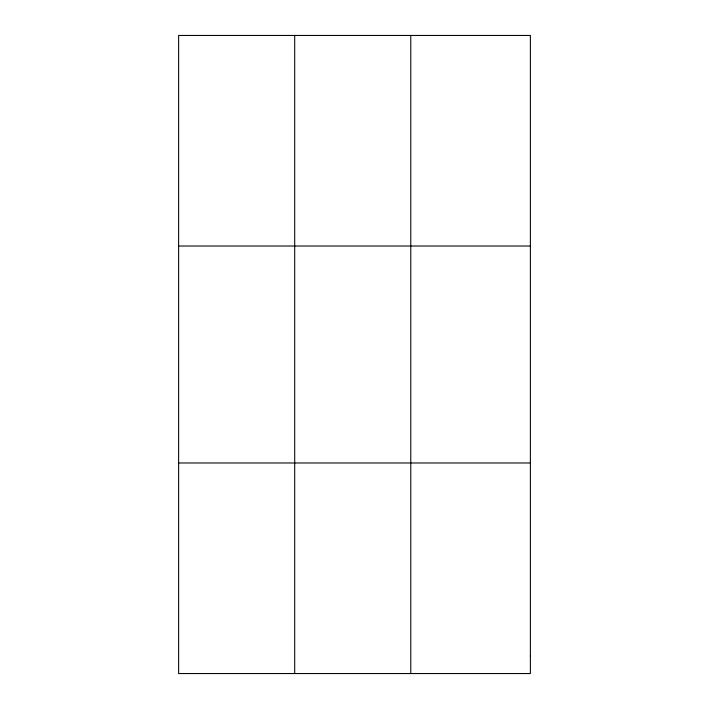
<?xml version="1.0" encoding="UTF-8"?>
<svg xmlns="http://www.w3.org/2000/svg" width="709" height="709" viewBox="0 0 709 709"><rect width="100%" height="100%" fill="white"/><g stroke="black" fill="none" stroke-linecap="round" stroke-linejoin="round"><path stroke-width="1.06" d="M294.705 35.45L294.705 673.55M410.777 35.45L410.777 673.55M178.624 246.023L530.376 246.023M178.624 462.977L530.376 462.977M530.376 656.002L530.376 673.55L178.624 673.55L178.624 35.45L530.376 35.45L530.376 656.002"/></g></svg>
